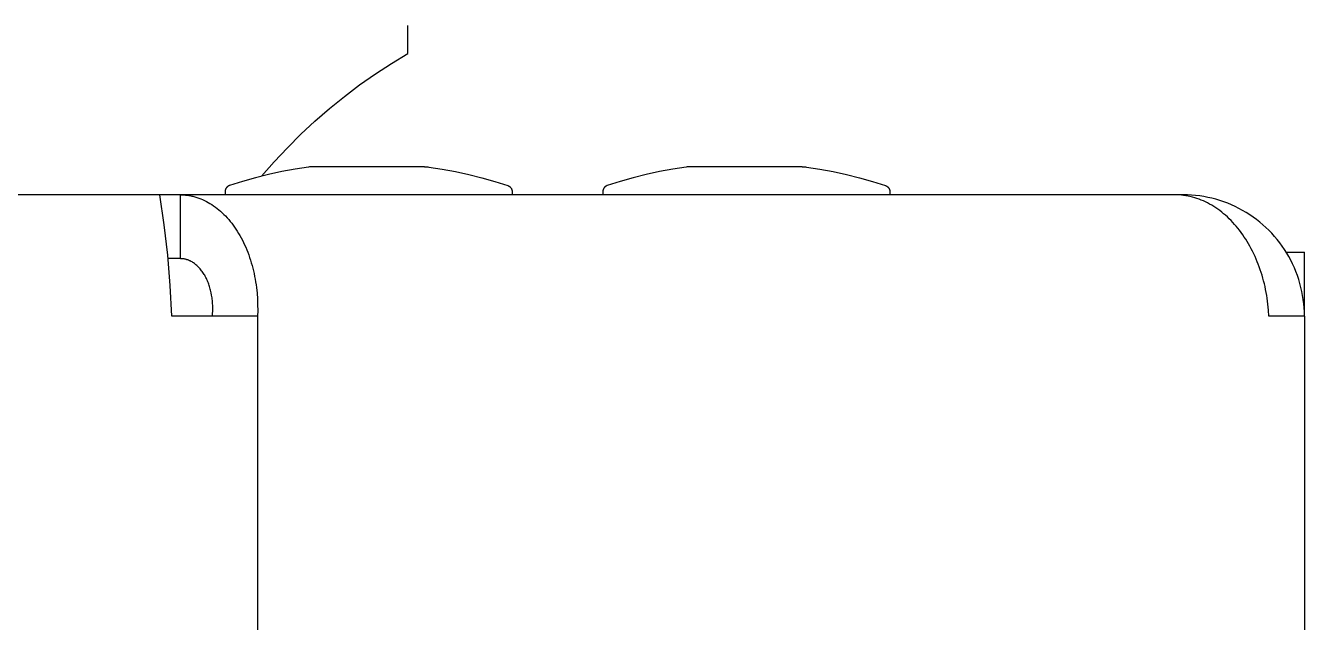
# Model space of a CAD drawing. Header units: millimetres. Extents: x -962 to 3068, y -237 to 2578.
# Drawn here: x 369.24 to 409.34, y 1971.2 to 1989.9 of the extents above; entities that cross this region are included whole.
import ezdxf

# ---------------------------------------------------------------- set-up
doc = ezdxf.new("R2010")
doc.units = ezdxf.units.MM
doc.header["$MEASUREMENT"] = 0
doc.layers.add('Domyślny', color=7, linetype='Continuous', true_color=0x000000)
doc.layers.add('Utwórz2D linie widoczne', color=7, linetype='Continuous', true_color=0x000000)

msp = doc.modelspace()

# ---------------------------------------------------------------- linework, layer by layer
at = {"layer": 'Domyślny'}
msp.add_line((376.512, 1980.801), (376.512, 1218.401), dxfattribs=at)
at = {"layer": 'Utwórz2D linie widoczne'}
for p, q in [((381.226, 1989.028), (381.226, 1989.904)), ((380.207, 1988.391), (380.711, 1988.718)), ((380.711, 1988.718), (381.226, 1989.028)), ((379.714, 1988.046), (380.207, 1988.391)), ((379.234, 1987.685), (379.714, 1988.046)), ((378.766, 1987.307), (379.234, 1987.685)), ((378.312, 1986.913), (378.766, 1987.307)), ((377.872, 1986.503), (378.312, 1986.913)), ((377.447, 1986.078), (377.872, 1986.503)), ((377.036, 1985.639), (377.447, 1986.078)), ((376.641, 1985.186), (377.036, 1985.639)), ((378.108, 1985.471), (377.688, 1985.406)), ((378.142, 1985.475), (378.108, 1985.471)), ((378.176, 1985.478), (378.142, 1985.475)), ((378.21, 1985.479), (378.176, 1985.478)), ((378.245, 1985.48), (378.21, 1985.479)), ((379.995, 1985.48), (378.245, 1985.48)), ((381.745, 1985.48), (379.995, 1985.48)), ((381.745, 1985.48), (381.779, 1985.479)), ((381.779, 1985.479), (381.813, 1985.478)), ((381.813, 1985.478), (381.848, 1985.475)), ((381.848, 1985.475), (381.882, 1985.471)), ((381.882, 1985.471), (382.301, 1985.406)), ((389.952, 1985.471), (389.533, 1985.406)), ((389.987, 1985.475), (389.952, 1985.471)), ((390.021, 1985.478), (389.987, 1985.475)), ((390.055, 1985.479), (390.021, 1985.478)), ((390.09, 1985.48), (390.055, 1985.479)), ((391.84, 1985.48), (390.09, 1985.48)), ((393.59, 1985.48), (391.84, 1985.48)), ((393.59, 1985.48), (393.624, 1985.479)), ((393.624, 1985.479), (393.658, 1985.478)), ((393.658, 1985.478), (393.693, 1985.475)), ((393.693, 1985.475), (393.727, 1985.471)), ((393.727, 1985.471), (394.146, 1985.406)), ((376.444, 1985.135), (376.036, 1985.019)), ((376.856, 1985.238), (376.444, 1985.135)), ((377.271, 1985.328), (376.856, 1985.238)), ((377.688, 1985.406), (377.271, 1985.328)), ((382.301, 1985.406), (382.719, 1985.328)), ((382.719, 1985.328), (383.133, 1985.238)), ((383.133, 1985.238), (383.545, 1985.135)), ((383.545, 1985.135), (383.954, 1985.019)), ((388.289, 1985.135), (387.881, 1985.019)), ((388.701, 1985.238), (388.289, 1985.135)), ((389.116, 1985.328), (388.701, 1985.238)), ((389.533, 1985.406), (389.116, 1985.328)), ((394.146, 1985.406), (394.564, 1985.328)), ((394.564, 1985.328), (394.978, 1985.238)), ((394.978, 1985.238), (395.39, 1985.135)), ((395.39, 1985.135), (395.799, 1985.019)), ((375.496, 1984.721), (375.495, 1984.715)), ((375.495, 1984.715), (375.495, 1984.708)), ((375.495, 1984.708), (375.495, 1984.701)), ((375.495, 1984.701), (375.495, 1984.601)), ((375.497, 1984.728), (375.496, 1984.721)), ((375.498, 1984.735), (375.497, 1984.728)), ((375.499, 1984.742), (375.498, 1984.735)), ((375.501, 1984.749), (375.499, 1984.742)), ((375.502, 1984.755), (375.501, 1984.749)), ((375.504, 1984.762), (375.502, 1984.755)), ((375.507, 1984.769), (375.504, 1984.762)), ((375.509, 1984.775), (375.507, 1984.769)), ((375.512, 1984.781), (375.509, 1984.775)), ((375.515, 1984.788), (375.512, 1984.781)), ((375.518, 1984.794), (375.515, 1984.788)), ((375.521, 1984.8), (375.518, 1984.794)), ((375.525, 1984.806), (375.521, 1984.8)), ((375.528, 1984.812), (375.525, 1984.806)), ((375.532, 1984.818), (375.528, 1984.812)), ((375.537, 1984.823), (375.532, 1984.818)), ((375.541, 1984.828), (375.537, 1984.823)), ((375.545, 1984.834), (375.541, 1984.828)), ((375.55, 1984.839), (375.545, 1984.834)), ((375.555, 1984.844), (375.55, 1984.839)), ((375.56, 1984.849), (375.555, 1984.844)), ((375.565, 1984.853), (375.56, 1984.849)), ((375.571, 1984.858), (375.565, 1984.853)), ((375.576, 1984.862), (375.571, 1984.858)), ((375.582, 1984.866), (375.576, 1984.862)), ((375.588, 1984.87), (375.582, 1984.866)), ((375.594, 1984.873), (375.588, 1984.87)), ((375.6, 1984.877), (375.594, 1984.873)), ((375.606, 1984.88), (375.6, 1984.877)), ((375.612, 1984.883), (375.606, 1984.88)), ((375.618, 1984.885), (375.612, 1984.883)), ((375.625, 1984.888), (375.618, 1984.885)), ((375.631, 1984.89), (375.625, 1984.888)), ((376.036, 1985.019), (375.631, 1984.89)), ((383.954, 1985.019), (384.358, 1984.89)), ((384.358, 1984.89), (384.365, 1984.888)), ((384.365, 1984.888), (384.371, 1984.885)), ((384.371, 1984.885), (384.378, 1984.883)), ((384.378, 1984.883), (384.384, 1984.88)), ((384.384, 1984.88), (384.39, 1984.877)), ((384.39, 1984.877), (384.396, 1984.873)), ((384.396, 1984.873), (384.402, 1984.87)), ((384.402, 1984.87), (384.408, 1984.866)), ((384.408, 1984.866), (384.413, 1984.862)), ((384.413, 1984.862), (384.419, 1984.858)), ((384.419, 1984.858), (384.424, 1984.853)), ((384.424, 1984.853), (384.429, 1984.849)), ((384.429, 1984.849), (384.434, 1984.844)), ((384.434, 1984.844), (384.439, 1984.839)), ((384.439, 1984.839), (384.444, 1984.834)), ((384.444, 1984.834), (384.449, 1984.828)), ((384.449, 1984.828), (384.453, 1984.823)), ((384.453, 1984.823), (384.457, 1984.818)), ((384.457, 1984.818), (384.461, 1984.812)), ((384.461, 1984.812), (384.465, 1984.806)), ((384.465, 1984.806), (384.468, 1984.8)), ((384.468, 1984.8), (384.472, 1984.794)), ((384.472, 1984.794), (384.475, 1984.788)), ((384.475, 1984.788), (384.478, 1984.781)), ((384.478, 1984.781), (384.48, 1984.775)), ((384.48, 1984.775), (384.483, 1984.769)), ((384.483, 1984.769), (384.485, 1984.762)), ((384.485, 1984.762), (384.487, 1984.755)), ((384.487, 1984.755), (384.489, 1984.749)), ((384.489, 1984.749), (384.49, 1984.742)), ((384.49, 1984.742), (384.492, 1984.735)), ((384.492, 1984.735), (384.493, 1984.728)), ((384.493, 1984.728), (384.494, 1984.721)), ((384.494, 1984.721), (384.494, 1984.715)), ((384.494, 1984.715), (384.495, 1984.708)), ((384.495, 1984.708), (384.495, 1984.701)), ((384.495, 1984.701), (384.495, 1984.601)), ((387.341, 1984.721), (387.34, 1984.715)), ((387.34, 1984.715), (387.34, 1984.708)), ((387.34, 1984.708), (387.34, 1984.701)), ((387.34, 1984.701), (387.34, 1984.601)), ((387.342, 1984.728), (387.341, 1984.721)), ((387.343, 1984.735), (387.342, 1984.728)), ((387.344, 1984.742), (387.343, 1984.735)), ((387.346, 1984.749), (387.344, 1984.742)), ((387.347, 1984.755), (387.346, 1984.749)), ((387.349, 1984.762), (387.347, 1984.755)), ((387.352, 1984.769), (387.349, 1984.762)), ((387.354, 1984.775), (387.352, 1984.769)), ((387.357, 1984.781), (387.354, 1984.775)), ((387.36, 1984.788), (387.357, 1984.781)), ((387.363, 1984.794), (387.36, 1984.788)), ((387.366, 1984.8), (387.363, 1984.794)), ((387.37, 1984.806), (387.366, 1984.8)), ((387.373, 1984.812), (387.37, 1984.806)), ((387.377, 1984.818), (387.373, 1984.812)), ((387.382, 1984.823), (387.377, 1984.818)), ((387.386, 1984.828), (387.382, 1984.823)), ((387.39, 1984.834), (387.386, 1984.828)), ((387.395, 1984.839), (387.39, 1984.834)), ((387.4, 1984.844), (387.395, 1984.839)), ((387.405, 1984.849), (387.4, 1984.844)), ((387.41, 1984.853), (387.405, 1984.849)), ((387.416, 1984.858), (387.41, 1984.853)), ((387.421, 1984.862), (387.416, 1984.858)), ((387.427, 1984.866), (387.421, 1984.862)), ((387.433, 1984.87), (387.427, 1984.866)), ((387.438, 1984.873), (387.433, 1984.87)), ((387.444, 1984.877), (387.438, 1984.873)), ((387.451, 1984.88), (387.444, 1984.877)), ((387.457, 1984.883), (387.451, 1984.88)), ((387.463, 1984.885), (387.457, 1984.883)), ((387.47, 1984.888), (387.463, 1984.885)), ((387.476, 1984.89), (387.47, 1984.888)), ((387.881, 1985.019), (387.476, 1984.89)), ((395.799, 1985.019), (396.203, 1984.89)), ((396.203, 1984.89), (396.21, 1984.888)), ((396.21, 1984.888), (396.216, 1984.885)), ((396.216, 1984.885), (396.222, 1984.883)), ((396.222, 1984.883), (396.229, 1984.88)), ((396.229, 1984.88), (396.235, 1984.877)), ((396.235, 1984.877), (396.241, 1984.873)), ((396.241, 1984.873), (396.247, 1984.87)), ((396.247, 1984.87), (396.253, 1984.866)), ((396.253, 1984.866), (396.258, 1984.862)), ((396.258, 1984.862), (396.264, 1984.858)), ((396.264, 1984.858), (396.269, 1984.853)), ((396.269, 1984.853), (396.274, 1984.849)), ((396.274, 1984.849), (396.279, 1984.844)), ((396.279, 1984.844), (396.284, 1984.839)), ((396.284, 1984.839), (396.289, 1984.834)), ((396.289, 1984.834), (396.293, 1984.828)), ((396.293, 1984.828), (396.298, 1984.823)), ((396.298, 1984.823), (396.302, 1984.818)), ((396.302, 1984.818), (396.306, 1984.812)), ((396.306, 1984.812), (396.31, 1984.806)), ((396.31, 1984.806), (396.313, 1984.8)), ((396.313, 1984.8), (396.317, 1984.794)), ((396.317, 1984.794), (396.32, 1984.788)), ((396.32, 1984.788), (396.323, 1984.781)), ((396.323, 1984.781), (396.325, 1984.775)), ((396.325, 1984.775), (396.328, 1984.769)), ((396.328, 1984.769), (396.33, 1984.762)), ((396.33, 1984.762), (396.332, 1984.755)), ((396.332, 1984.755), (396.334, 1984.749)), ((396.334, 1984.749), (396.335, 1984.742)), ((396.335, 1984.742), (396.337, 1984.735)), ((396.337, 1984.735), (396.338, 1984.728)), ((396.338, 1984.728), (396.339, 1984.721)), ((396.339, 1984.721), (396.339, 1984.715)), ((396.339, 1984.715), (396.34, 1984.708)), ((396.34, 1984.708), (396.34, 1984.701)), ((396.34, 1984.701), (396.34, 1984.601)), ((373.446, 1984.601), (15.351, 1984.601)), ((374.092, 1984.601), (373.446, 1984.601)), ((373.587, 1983.656), (373.446, 1984.601)), ((374.092, 1982.601), (374.092, 1984.601)), ((405.272, 1984.601), (374.092, 1984.601)), ((374.092, 1984.601), (374.125, 1984.6)), ((374.125, 1984.6), (374.158, 1984.599)), ((374.158, 1984.599), (374.19, 1984.598)), ((374.19, 1984.598), (374.223, 1984.596)), ((374.223, 1984.596), (374.256, 1984.593)), ((374.256, 1984.593), (374.288, 1984.589)), ((374.288, 1984.589), (374.321, 1984.585)), ((374.321, 1984.585), (374.353, 1984.58)), ((374.353, 1984.58), (374.385, 1984.575)), ((374.385, 1984.575), (374.417, 1984.569)), ((374.417, 1984.569), (374.449, 1984.562)), ((374.449, 1984.562), (374.481, 1984.555)), ((374.481, 1984.555), (374.513, 1984.547)), ((374.513, 1984.547), (374.545, 1984.539)), ((374.545, 1984.539), (374.576, 1984.53)), ((374.576, 1984.53), (374.607, 1984.52)), ((374.607, 1984.52), (374.638, 1984.51)), ((374.638, 1984.51), (374.669, 1984.499)), ((374.669, 1984.499), (374.7, 1984.488)), ((374.7, 1984.488), (374.73, 1984.477)), ((374.73, 1984.477), (374.79, 1984.451)), ((374.79, 1984.451), (374.849, 1984.424)), ((374.849, 1984.424), (374.908, 1984.395)), ((374.908, 1984.395), (374.965, 1984.364)), ((374.965, 1984.364), (375.021, 1984.331)), ((375.021, 1984.331), (375.076, 1984.297)), ((375.076, 1984.297), (375.134, 1984.258)), ((375.134, 1984.258), (375.191, 1984.217)), ((405.342, 1984.6), (405.272, 1984.601)), ((405.54, 1984.601), (405.272, 1984.601)), ((405.413, 1984.596), (405.342, 1984.6)), ((405.483, 1984.59), (405.413, 1984.596)), ((405.553, 1984.582), (405.483, 1984.59)), ((405.54, 1984.601), (405.54, 1984.584)), ((405.669, 1984.598), (405.54, 1984.601)), ((405.623, 1984.572), (405.553, 1984.582)), ((405.692, 1984.559), (405.623, 1984.572)), ((405.799, 1984.592), (405.669, 1984.598)), ((405.761, 1984.545), (405.692, 1984.559)), ((405.83, 1984.528), (405.761, 1984.545)), ((405.928, 1984.581), (405.799, 1984.592)), ((405.899, 1984.508), (405.83, 1984.528)), ((405.969, 1984.486), (405.899, 1984.508)), ((406.057, 1984.565), (405.928, 1984.581)), ((406.037, 1984.462), (405.969, 1984.486)), ((406.105, 1984.436), (406.037, 1984.462)), ((406.185, 1984.545), (406.057, 1984.565)), ((406.172, 1984.408), (406.105, 1984.436)), ((406.238, 1984.377), (406.172, 1984.408)), ((406.313, 1984.521), (406.185, 1984.545)), ((406.303, 1984.345), (406.238, 1984.377)), ((406.367, 1984.311), (406.303, 1984.345)), ((406.439, 1984.493), (406.313, 1984.521)), ((406.433, 1984.274), (406.367, 1984.311)), ((406.499, 1984.234), (406.433, 1984.274)), ((406.565, 1984.46), (406.439, 1984.493)), ((406.563, 1984.193), (406.499, 1984.234)), ((406.689, 1984.423), (406.565, 1984.46)), ((406.812, 1984.381), (406.689, 1984.423)), ((406.934, 1984.336), (406.812, 1984.381)), ((407.054, 1984.286), (406.934, 1984.336)), ((407.172, 1984.232), (407.054, 1984.286)), ((407.288, 1984.175), (407.172, 1984.232)), ((375.191, 1984.217), (375.247, 1984.175)), ((375.247, 1984.175), (375.301, 1984.131)), ((375.301, 1984.131), (375.354, 1984.085)), ((375.354, 1984.085), (375.406, 1984.038)), ((375.406, 1984.038), (375.456, 1983.989)), ((375.456, 1983.989), (375.505, 1983.939)), ((375.505, 1983.939), (375.557, 1983.884)), ((375.557, 1983.884), (375.607, 1983.827)), ((375.607, 1983.827), (375.655, 1983.769)), ((406.626, 1984.149), (406.563, 1984.193)), ((406.687, 1984.105), (406.626, 1984.149)), ((406.748, 1984.058), (406.687, 1984.105)), ((406.807, 1984.01), (406.748, 1984.058)), ((406.865, 1983.96), (406.807, 1984.01)), ((406.925, 1983.906), (406.865, 1983.96)), ((406.984, 1983.85), (406.925, 1983.906)), ((407.041, 1983.793), (406.984, 1983.85)), ((407.402, 1984.113), (407.288, 1984.175)), ((407.514, 1984.047), (407.402, 1984.113)), ((407.624, 1983.978), (407.514, 1984.047)), ((407.731, 1983.905), (407.624, 1983.978)), ((407.836, 1983.829), (407.731, 1983.905)), ((407.938, 1983.748), (407.836, 1983.829)), ((373.698, 1982.707), (373.587, 1983.656)), ((375.655, 1983.769), (375.702, 1983.71)), ((375.702, 1983.71), (375.748, 1983.649)), ((375.748, 1983.649), (375.792, 1983.587)), ((375.792, 1983.587), (375.834, 1983.525)), ((375.834, 1983.525), (375.875, 1983.461)), ((375.875, 1983.461), (375.918, 1983.392)), ((407.097, 1983.735), (407.041, 1983.793)), ((407.151, 1983.675), (407.097, 1983.735)), ((407.204, 1983.614), (407.151, 1983.675)), ((407.256, 1983.551), (407.204, 1983.614)), ((407.306, 1983.488), (407.256, 1983.551)), ((407.357, 1983.419), (407.306, 1983.488)), ((407.407, 1983.35), (407.357, 1983.419)), ((408.037, 1983.665), (407.938, 1983.748)), ((408.133, 1983.578), (408.037, 1983.665)), ((408.227, 1983.488), (408.133, 1983.578)), ((408.317, 1983.394), (408.227, 1983.488)), ((375.918, 1983.392), (375.959, 1983.321)), ((375.959, 1983.321), (375.999, 1983.25)), ((375.999, 1983.25), (376.036, 1983.177)), ((376.036, 1983.177), (376.073, 1983.104)), ((376.073, 1983.104), (376.107, 1983.03)), ((376.107, 1983.03), (376.14, 1982.956)), ((407.455, 1983.279), (407.407, 1983.35)), ((407.502, 1983.208), (407.455, 1983.279)), ((407.547, 1983.135), (407.502, 1983.208)), ((407.591, 1983.062), (407.547, 1983.135)), ((407.633, 1982.987), (407.591, 1983.062)), ((408.404, 1983.298), (408.317, 1983.394)), ((408.487, 1983.199), (408.404, 1983.298)), ((408.568, 1983.097), (408.487, 1983.199)), ((408.644, 1982.992), (408.568, 1983.097)), ((373.777, 1981.755), (373.698, 1982.707)), ((376.14, 1982.956), (376.172, 1982.881)), ((376.172, 1982.881), (376.204, 1982.8)), ((376.204, 1982.8), (376.234, 1982.719)), ((376.234, 1982.719), (376.263, 1982.637)), ((376.263, 1982.637), (376.29, 1982.555)), ((407.673, 1982.912), (407.633, 1982.987)), ((407.714, 1982.832), (407.673, 1982.912)), ((407.753, 1982.752), (407.714, 1982.832)), ((407.791, 1982.671), (407.753, 1982.752)), ((407.827, 1982.589), (407.791, 1982.671)), ((408.717, 1982.885), (408.644, 1982.992)), ((408.786, 1982.775), (408.717, 1982.885)), ((408.771, 1982.801), (409.34, 1982.801)), ((408.852, 1982.663), (408.786, 1982.775)), ((408.914, 1982.549), (408.852, 1982.663)), ((409.34, 1982.301), (409.34, 1982.801)), ((374.092, 1982.601), (373.706, 1982.601)), ((374.107, 1982.6), (374.092, 1982.601)), ((374.122, 1982.6), (374.107, 1982.6)), ((374.138, 1982.599), (374.122, 1982.6)), ((374.153, 1982.598), (374.138, 1982.599)), ((374.167, 1982.596), (374.153, 1982.598)), ((374.182, 1982.595), (374.167, 1982.596)), ((374.197, 1982.592), (374.182, 1982.595)), ((374.212, 1982.59), (374.197, 1982.592)), ((374.227, 1982.587), (374.212, 1982.59)), ((374.242, 1982.584), (374.227, 1982.587)), ((374.256, 1982.581), (374.242, 1982.584)), ((374.271, 1982.577), (374.256, 1982.581)), ((374.285, 1982.573), (374.271, 1982.577)), ((374.3, 1982.568), (374.285, 1982.573)), ((374.314, 1982.564), (374.3, 1982.568)), ((374.328, 1982.559), (374.314, 1982.564)), ((374.342, 1982.554), (374.328, 1982.559)), ((374.355, 1982.548), (374.342, 1982.554)), ((374.369, 1982.543), (374.355, 1982.548)), ((374.382, 1982.537), (374.369, 1982.543)), ((374.395, 1982.531), (374.382, 1982.537)), ((374.408, 1982.525), (374.395, 1982.531)), ((374.421, 1982.518), (374.408, 1982.525)), ((374.434, 1982.511), (374.421, 1982.518)), ((374.459, 1982.497), (374.434, 1982.511)), ((374.484, 1982.482), (374.459, 1982.497)), ((374.508, 1982.466), (374.484, 1982.482)), ((374.532, 1982.45), (374.508, 1982.466)), ((374.557, 1982.431), (374.532, 1982.45)), ((374.582, 1982.411), (374.557, 1982.431)), ((374.606, 1982.39), (374.582, 1982.411)), ((374.629, 1982.369), (374.606, 1982.39)), ((374.652, 1982.347), (374.629, 1982.369)), ((374.674, 1982.324), (374.652, 1982.347)), ((374.696, 1982.301), (374.674, 1982.324)), ((374.716, 1982.277), (374.696, 1982.301)), ((374.738, 1982.251), (374.716, 1982.277)), ((374.76, 1982.223), (374.738, 1982.251)), ((374.78, 1982.195), (374.76, 1982.223)), ((376.29, 1982.555), (376.315, 1982.472)), ((376.315, 1982.472), (376.339, 1982.388)), ((376.339, 1982.388), (376.362, 1982.305)), ((376.362, 1982.305), (376.382, 1982.22)), ((376.382, 1982.22), (376.402, 1982.133)), ((407.861, 1982.506), (407.827, 1982.589)), ((407.894, 1982.423), (407.861, 1982.506)), ((407.925, 1982.339), (407.894, 1982.423)), ((407.955, 1982.255), (407.925, 1982.339)), ((407.984, 1982.167), (407.955, 1982.255)), ((408.971, 1982.433), (408.914, 1982.549)), ((409.025, 1982.315), (408.971, 1982.433)), ((409.075, 1982.195), (409.025, 1982.315)), ((409.34, 1980.885), (409.34, 1982.301)), ((374.8, 1982.167), (374.78, 1982.195)), ((374.819, 1982.138), (374.8, 1982.167)), ((374.838, 1982.108), (374.819, 1982.138)), ((374.855, 1982.078), (374.838, 1982.108)), ((374.873, 1982.048), (374.855, 1982.078)), ((374.891, 1982.013), (374.873, 1982.048)), ((374.909, 1981.978), (374.891, 1982.013)), ((374.925, 1981.943), (374.909, 1981.978)), ((374.941, 1981.907), (374.925, 1981.943)), ((374.956, 1981.871), (374.941, 1981.907)), ((374.971, 1981.835), (374.956, 1981.871)), ((374.984, 1981.798), (374.971, 1981.835)), ((376.402, 1982.133), (376.42, 1982.046)), ((376.42, 1982.046), (376.437, 1981.958)), ((376.437, 1981.958), (376.452, 1981.87)), ((376.452, 1981.87), (376.465, 1981.781)), ((408.011, 1982.079), (407.984, 1982.167)), ((408.037, 1981.991), (408.011, 1982.079)), ((408.061, 1981.902), (408.037, 1981.991)), ((408.084, 1981.812), (408.061, 1981.902)), ((408.105, 1981.723), (408.084, 1981.812)), ((409.12, 1982.073), (409.075, 1982.195)), ((409.162, 1981.95), (409.12, 1982.073)), ((409.199, 1981.826), (409.162, 1981.95)), ((409.232, 1981.7), (409.199, 1981.826)), ((373.825, 1980.801), (373.777, 1981.755)), ((374.997, 1981.761), (374.984, 1981.798)), ((375.009, 1981.724), (374.997, 1981.761)), ((375.02, 1981.686), (375.009, 1981.724)), ((375.031, 1981.648), (375.02, 1981.686)), ((375.041, 1981.61), (375.031, 1981.648)), ((375.05, 1981.572), (375.041, 1981.61)), ((375.058, 1981.534), (375.05, 1981.572)), ((375.073, 1981.457), (375.058, 1981.534)), ((375.08, 1981.414), (375.073, 1981.457)), ((375.086, 1981.372), (375.08, 1981.414)), ((376.465, 1981.781), (376.477, 1981.693)), ((376.477, 1981.693), (376.496, 1981.515)), ((376.496, 1981.515), (376.509, 1981.337)), ((408.124, 1981.632), (408.105, 1981.723)), ((408.142, 1981.542), (408.124, 1981.632)), ((408.158, 1981.45), (408.142, 1981.542)), ((408.173, 1981.358), (408.158, 1981.45)), ((409.26, 1981.574), (409.232, 1981.7)), ((409.284, 1981.446), (409.26, 1981.574)), ((409.304, 1981.318), (409.284, 1981.446)), ((375.092, 1981.33), (375.086, 1981.372)), ((375.097, 1981.287), (375.092, 1981.33)), ((375.1, 1981.245), (375.097, 1981.287)), ((375.104, 1981.202), (375.1, 1981.245)), ((375.108, 1981.117), (375.104, 1981.202)), ((375.107, 1980.959), (375.109, 1981.038)), ((375.109, 1981.038), (375.108, 1981.117)), ((376.509, 1981.337), (376.516, 1981.158)), ((376.516, 1981.158), (376.517, 1980.979)), ((408.186, 1981.265), (408.173, 1981.358)), ((408.197, 1981.173), (408.186, 1981.265)), ((408.215, 1980.987), (408.197, 1981.173)), ((409.32, 1981.189), (409.304, 1981.318)), ((409.331, 1981.06), (409.32, 1981.189)), ((409.337, 1980.93), (409.331, 1981.06)), ((376.512, 1980.801), (373.825, 1980.801)), ((375.097, 1980.801), (375.104, 1980.88)), ((375.104, 1980.88), (375.107, 1980.959)), ((376.517, 1980.979), (376.512, 1980.801)), ((408.227, 1980.801), (408.215, 1980.987)), ((409.34, 1980.801), (408.227, 1980.801)), ((409.34, 1980.801), (409.337, 1980.93)), ((409.34, 1980.801), (409.34, 1218.401))]:
    msp.add_line(p, q, dxfattribs=at)

doc.saveas('drawing.dxf')
